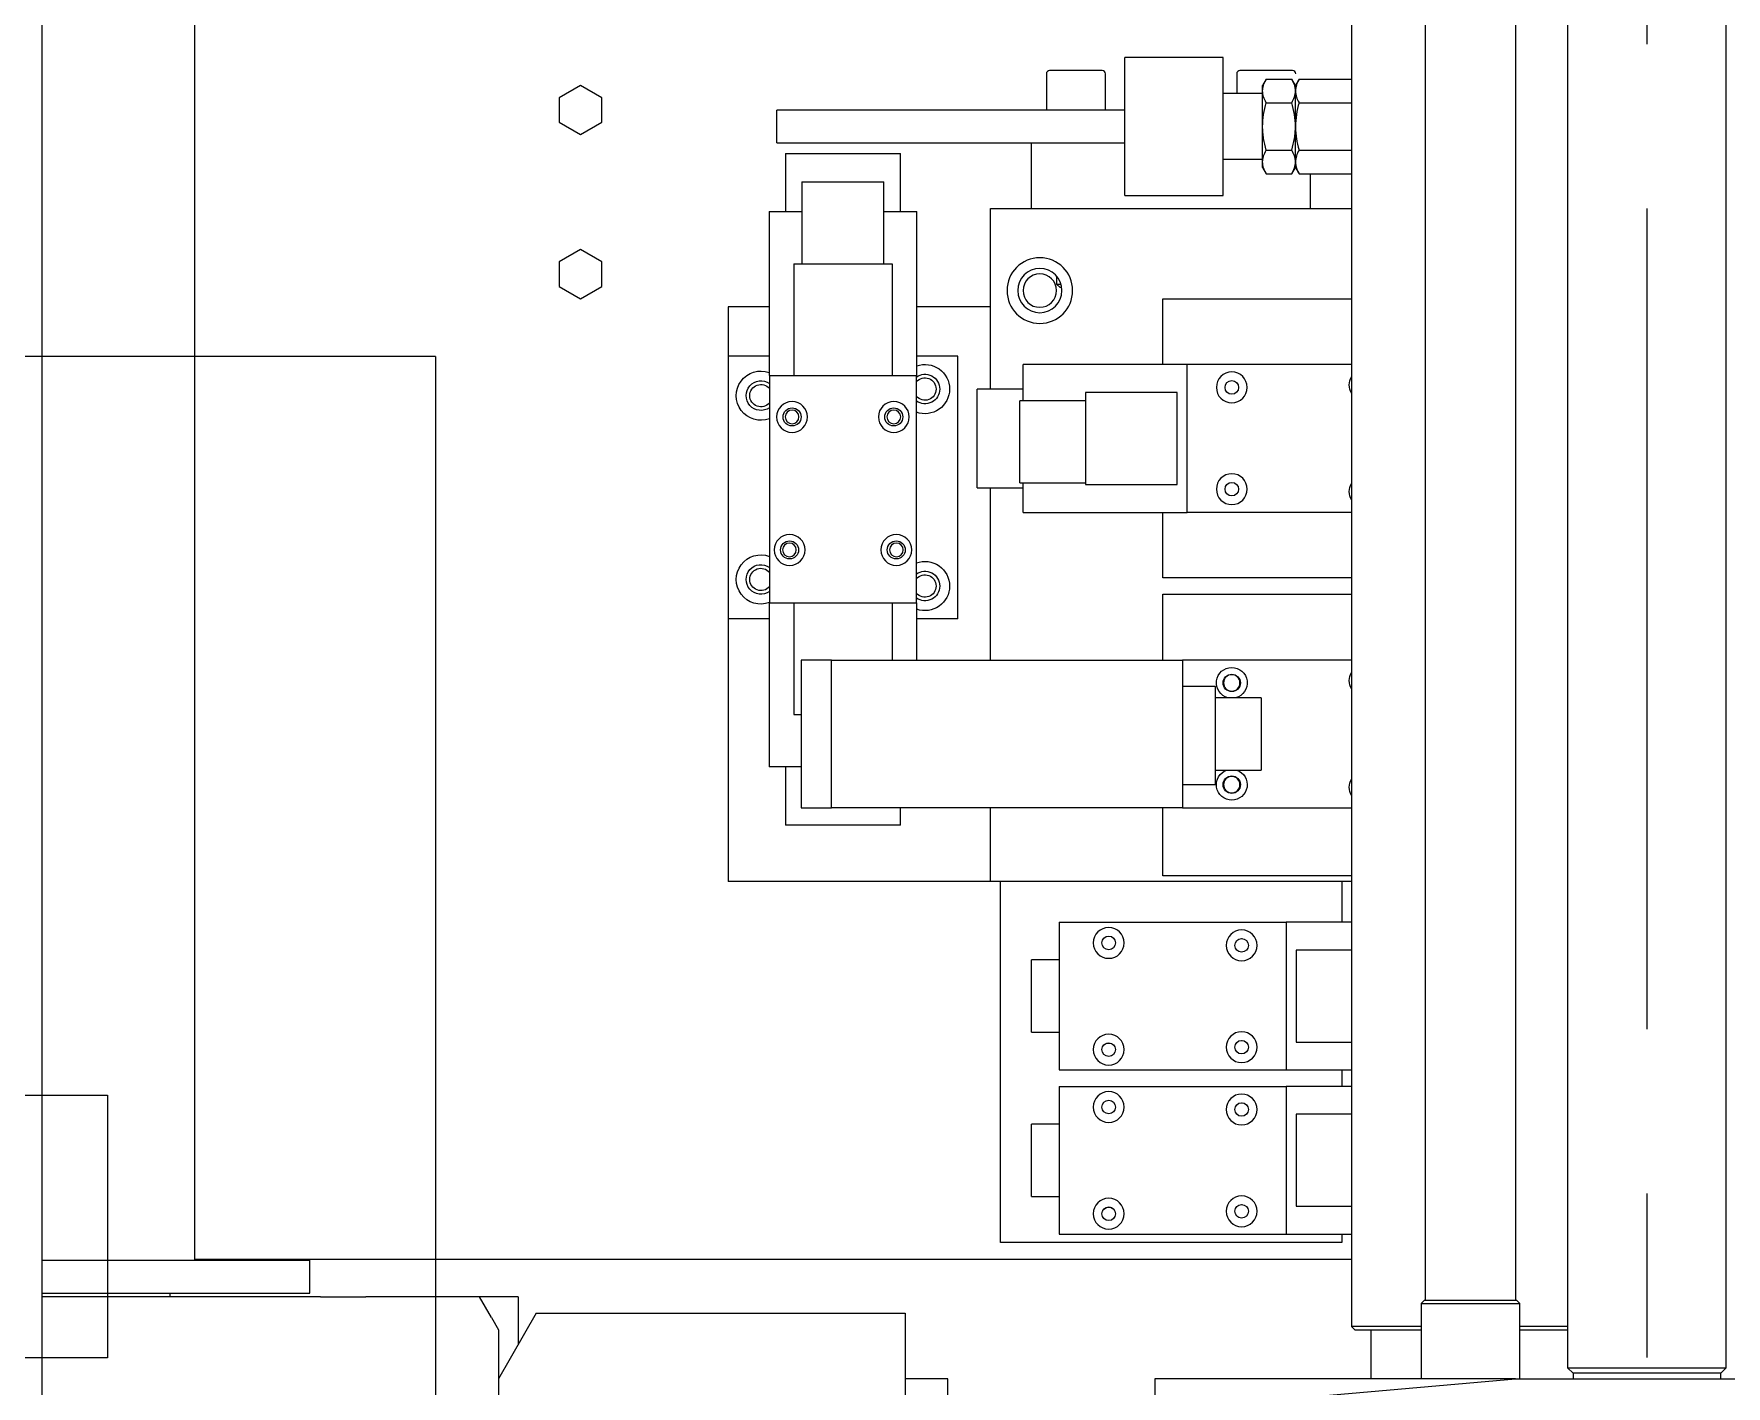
# Model space of a CAD drawing. Header units: millimetres. Extents: x 10462777 to 22643323, y 453826 to 1389191.
# Drawn here: x 11298849 to 11299365, y 600668 to 601080 of the extents above; entities that cross this region are included whole.
import ezdxf

# ---------------------------------------------------------------- set-up
doc = ezdxf.new("R2010")
doc.units = ezdxf.units.MM
doc.header["$LTSCALE"] = 200
doc.header["$MEASUREMENT"] = 0
doc.linetypes.add('CENTER', pattern=[2, 1.25, -0.25, 0.25, -0.25])
doc.linetypes.add('PHANTOM', pattern=[2.5, 1.25, -0.25, 0.25, -0.25, 0.25, -0.25])
doc.layers.add('1', color=1, linetype='CENTER')
doc.layers.add('2', color=2, linetype='CONTINUOUS')
doc.layers.add('TOP$23', color=7, linetype='CONTINUOUS', true_color=0xffffff)

msp = doc.modelspace()

# ---------------------------------------------------------------- linework, layer by layer
at = {"layer": '1', "color": 23, "linetype": 'CENTER'}
msp.add_line((11299340.78353, 601826.84018, 0), (11299340.78353, 593861.87204, 0), dxfattribs=at)
at = {"layer": '2', "color": 60, "linetype": 'Continuous'}
for p, q in [((11298851.77659, 600505.30468, 0), (11298851.77659, 601630.52425, 0)), ((11299015.77892, 601064.3349, 0), (11299009.27882, 601060.58207, 0)), ((11299022.27901, 601060.58207, 0), (11299015.77892, 601064.3349, 0)), ((11299009.27882, 601060.58207, 0), (11299009.27882, 601053.07641, 0)), ((11299022.27901, 601053.07641, 0), (11299022.27901, 601060.58207, 0)), ((11299009.27882, 601053.07641, 0), (11299015.77892, 601049.32358, 0)), ((11299015.77892, 601049.32358, 0), (11299022.27901, 601053.07641, 0)), ((11299015.77892, 601014.33419, 0), (11299009.27882, 601010.58136, 0)), ((11299022.27901, 601010.58136, 0), (11299015.77892, 601014.33419, 0)), ((11299009.27882, 601010.58136, 0), (11299009.27882, 601003.0757, 0)), ((11299022.27901, 601003.0757, 0), (11299022.27901, 601010.58136, 0)), ((11299009.27882, 601003.0757, 0), (11299015.77892, 600999.32287, 0)), ((11299015.77892, 600999.32287, 0), (11299022.27901, 601003.0757, 0)), ((11299200.68154, 600979.27814, 0), (11299150.68083, 600979.27814, 0)), ((11299150.68083, 600968.27892, 0), (11299150.68083, 600979.27814, 0)), ((11299200.68154, 600934.2775, 0), (11299200.68154, 600979.27814, 0)), ((11299250.78197, 600979.27814, 0), (11299200.68154, 600979.27814, 0)), ((11299150.68083, 600971.77804, 0), (11299136.68063, 600971.77804, 0)), ((11299136.68063, 600941.77761, 0), (11299136.68063, 600971.77804, 0)), ((11299197.6815, 600970.77802, 0), (11299169.6811, 600970.77802, 0)), ((11299169.6811, 600970.77802, 0), (11299169.6811, 600942.77762, 0)), ((11299197.6815, 600942.77762, 0), (11299197.6815, 600970.77802, 0)), ((11299169.6811, 600968.27799, 0), (11299149.68082, 600968.27799, 0)), ((11299149.68082, 600943.27763, 0), (11299149.68082, 600968.27799, 0)), ((11299136.68063, 600941.77761, 0), (11299150.68083, 600941.77761, 0)), ((11299149.68082, 600943.27763, 0), (11299169.6811, 600943.27763, 0)), ((11299150.68083, 600934.2775, 0), (11299150.68083, 600943.27701, 0)), ((11299169.6811, 600942.77762, 0), (11299197.6815, 600942.77762, 0)), ((11299150.68083, 600934.2775, 0), (11299200.68154, 600934.2775, 0)), ((11299250.78197, 600934.2775, 0), (11299200.68154, 600934.2775, 0)), ((11299161.68099, 600809.42573, 0), (11299161.68099, 600764.42509, 0)), ((11299161.68099, 600809.42573, 0), (11299230.88197, 600809.42573, 0)), ((11299250.78225, 600809.42573, 0), (11299230.88197, 600809.42573, 0)), ((11299230.88197, 600809.42573, 0), (11299230.88197, 600764.42509, 0)), ((11299233.88201, 600800.92561, 0), (11299233.88201, 600772.92521, 0)), ((11299250.782, 600800.92561, 0), (11299233.88201, 600800.92561, 0)), ((11299161.68099, 600797.92557, 0), (11299153.28087, 600797.92557, 0)), ((11299153.28087, 600775.92525, 0), (11299153.28087, 600797.92557, 0)), ((11299153.28087, 600775.92525, 0), (11299161.68099, 600775.92525, 0)), ((11299233.88201, 600772.92521, 0), (11299250.782, 600772.92521, 0)), ((11299161.68099, 600764.42509, 0), (11299230.88197, 600764.42509, 0)), ((11299230.88197, 600764.42509, 0), (11299250.78225, 600764.42509, 0)), ((11299161.68099, 600759.42502, 0), (11299161.68099, 600714.42438, 0)), ((11299161.68099, 600759.42502, 0), (11299230.88197, 600759.42502, 0)), ((11299250.78225, 600759.42502, 0), (11299230.88197, 600759.42502, 0)), ((11299230.88197, 600759.42502, 0), (11299230.88197, 600714.42438, 0)), ((11299233.88201, 600750.9249, 0), (11299233.88201, 600722.9245, 0)), ((11299250.782, 600750.9249, 0), (11299233.88201, 600750.9249, 0)), ((11299161.68099, 600747.92486, 0), (11299153.28087, 600747.92486, 0)), ((11299153.28087, 600725.92454, 0), (11299153.28087, 600747.92486, 0)), ((11299153.28087, 600725.92454, 0), (11299161.68099, 600725.92454, 0)), ((11299233.88201, 600722.9245, 0), (11299250.782, 600722.9245, 0)), ((11299161.68099, 600714.42438, 0), (11299230.88197, 600714.42438, 0)), ((11299230.88197, 600714.42438, 0), (11299250.78225, 600714.42438, 0))]:
    msp.add_line(p, q, dxfattribs=at)
at = {"layer": '2', "color": 7, "linetype": 'Continuous'}
for p, q in [((11299273.26257, 601605.0635, 0), (11299273.26257, 600694.30736, 0)), ((11299300.80297, 600694.30736, 0), (11299300.80297, 601605.0635, 0)), ((11299273.03257, 600694.30736, 0), (11299272.03256, 600693.30735, 0)), ((11299272.03256, 600693.30735, 0), (11299272.03256, 600670.3064, 0)), ((11299272.03256, 600693.30735, 0), (11299302.03298, 600693.30735, 0)), ((11299273.03257, 600694.30736, 0), (11299301.03297, 600694.30736, 0)), ((11299302.03298, 600693.30735, 0), (11299301.03297, 600694.30736, 0)), ((11299302.03298, 600670.3064, 0), (11299302.03298, 600693.30735, 0)), ((11299256.68267, 600685.30686, 0), (11299256.68267, 600670.3064, 0))]:
    msp.add_line(p, q, dxfattribs=at)
at = {"layer": '2', "color": 252, "linetype": 'Continuous'}
for p, q in [((11299250.78225, 601604.07029, 0), (11299250.78225, 600686.30725, 0)), ((11299316.63319, 601602.39873, 0), (11299316.63319, 600673.72861, 0)), ((11299364.93388, 600673.72861, 0), (11299364.93388, 601602.39873, 0)), ((11298898.27725, 600706.46535, 0), (11298898.27725, 601396.46734, 0)), ((11299174.78118, 601068.82941, 0), (11299158.78095, 601068.82941, 0)), ((11299211.6817, 601072.82947, 0), (11299181.68127, 601072.82947, 0)), ((11299181.68127, 601030.82887, 0), (11299181.68127, 601072.82947, 0)), ((11299211.6817, 601030.82887, 0), (11299211.6817, 601072.82947, 0)), ((11299232.782, 601068.82941, 0), (11299216.78177, 601068.82941, 0)), ((11299157.78093, 601067.8294, 0), (11299157.78093, 601056.82924, 0)), ((11299175.78119, 601056.82924, 0), (11299175.78119, 601067.8294, 0)), ((11299215.78176, 601067.8294, 0), (11299215.78176, 601061.82933, 0)), ((11299224.79834, 601066.26313, 0), (11299223.68187, 601064.32935, 0)), ((11299223.68187, 601062.65464, 0), (11299223.68187, 601064.32935, 0)), ((11299224.79834, 601066.26313, 0), (11299232.56554, 601066.26313, 0)), ((11299233.68201, 601064.32935, 0), (11299232.56554, 601066.26313, 0)), ((11299234.79848, 601066.26313, 0), (11299233.68201, 601064.32935, 0)), ((11299233.68201, 601062.65464, 0), (11299233.68201, 601064.32935, 0)), ((11299234.79848, 601066.26313, 0), (11299250.78196, 601066.26313, 0)), ((11299223.68187, 601061.82931, 0), (11299211.6817, 601061.82931, 0)), ((11299223.68187, 601051.82917, 0), (11299223.68187, 601062.65464, 0)), ((11299224.79834, 601059.04615, 0), (11299232.56554, 601059.04615, 0)), ((11299233.68201, 601051.82917, 0), (11299233.68201, 601062.65464, 0)), ((11299234.79848, 601059.04615, 0), (11299250.78196, 601059.04615, 0)), ((11299181.68127, 601056.82924, 0), (11299075.67977, 601056.82924, 0)), ((11299075.67977, 601046.8291, 0), (11299075.67977, 601056.82924, 0)), ((11299223.68187, 601041.0037, 0), (11299223.68187, 601051.82917, 0)), ((11299233.68201, 601041.0037, 0), (11299233.68201, 601051.82917, 0)), ((11299075.67977, 601046.8291, 0), (11299181.68127, 601046.8291, 0)), ((11299078.2798, 601043.62906, 0), (11299078.2798, 601025.9288, 0)), ((11299078.2798, 601043.62906, 0), (11299113.2803, 601043.62906, 0)), ((11299113.2803, 601025.9288, 0), (11299113.2803, 601043.62906, 0)), ((11299153.28087, 601026.82882, 0), (11299153.28087, 601046.82879, 0)), ((11299224.79834, 601044.61219, 0), (11299232.56554, 601044.61219, 0)), ((11299234.79848, 601044.61219, 0), (11299250.78196, 601044.61219, 0)), ((11299211.6817, 601041.82903, 0), (11299223.68187, 601041.82903, 0)), ((11299223.68187, 601039.32899, 0), (11299223.68187, 601041.0037, 0)), ((11299223.68187, 601039.32899, 0), (11299224.79834, 601037.39521, 0)), ((11299232.56554, 601037.39521, 0), (11299233.68201, 601039.32899, 0)), ((11299233.68201, 601039.32899, 0), (11299233.68201, 601041.0037, 0)), ((11299233.68201, 601039.32899, 0), (11299234.79848, 601037.39521, 0)), ((11299083.27988, 601034.92893, 0), (11299083.27988, 601009.92858, 0)), ((11299083.27988, 601034.92893, 0), (11299108.28023, 601034.92893, 0)), ((11299108.28023, 601009.92858, 0), (11299108.28023, 601034.92893, 0)), ((11299224.79834, 601037.39521, 0), (11299232.56554, 601037.39521, 0)), ((11299234.79848, 601037.39521, 0), (11299250.78196, 601037.39521, 0)), ((11299238.28208, 601026.82882, 0), (11299238.28208, 601037.39553, 0)), ((11299181.68127, 601030.82887, 0), (11299211.6817, 601030.82887, 0)), ((11299073.27973, 601025.9288, 0), (11299073.27973, 600975.92809, 0)), ((11299073.27973, 601025.9288, 0), (11299083.27955, 601025.9288, 0)), ((11299108.28056, 601025.9288, 0), (11299118.28037, 601025.9288, 0)), ((11299118.28037, 600975.92809, 0), (11299118.28037, 601025.9288, 0)), ((11299140.78069, 600971.77593, 0), (11299140.78069, 601026.82882, 0)), ((11299140.78069, 601026.82882, 0), (11299250.78499, 601026.82882, 0)), ((11299080.77984, 601009.92858, 0), (11299110.78027, 601009.92858, 0)), ((11299080.77984, 601009.92858, 0), (11299080.77984, 600975.92809, 0)), ((11299110.78027, 601009.92858, 0), (11299110.78027, 600975.92809, 0)), ((11299160.88098, 601006.25035, 0), (11299160.88098, 601003.82849, 0)), ((11299160.88098, 601003.82849, 0), (11299161.88099, 601002.82848, 0)), ((11299160.88098, 601003.82849, 0), (11299162.22759, 601003.82849, 0)), ((11299161.88099, 601002.82848, 0), (11299162.45664, 601002.82848, 0)), ((11299060.77956, 600996.82839, 0), (11299060.77956, 600981.8274, 0)), ((11299073.28098, 600996.82839, 0), (11299060.77956, 600996.82839, 0)), ((11299140.78069, 600996.82839, 0), (11299118.28037, 600996.82839, 0)), ((11299193.28144, 600979.27744, 0), (11299193.28144, 600999.32843, 0)), ((11299193.28144, 600999.32843, 0), (11299250.7821, 600999.32843, 0)), ((11299073.2802, 600981.82818, 0), (11299060.77956, 600981.82818, 0)), ((11299060.77956, 600981.82818, 0), (11299060.77956, 600901.82704, 0)), ((11299130.78055, 600981.82818, 0), (11299118.2799, 600981.82818, 0)), ((11299130.78055, 600901.82704, 0), (11299130.78055, 600981.82818, 0)), ((11299073.27973, 600975.92809, 0), (11299073.37973, 600975.92809, 0)), ((11299073.37973, 600975.92809, 0), (11299073.37973, 600906.72711, 0)), ((11299073.37973, 600975.92809, 0), (11299080.77984, 600975.92809, 0)), ((11299080.77984, 600975.92809, 0), (11299110.78027, 600975.92809, 0)), ((11299110.78027, 600975.92809, 0), (11299118.18037, 600975.92809, 0)), ((11299118.18037, 600906.72711, 0), (11299118.18037, 600975.92809, 0)), ((11299118.18037, 600975.92809, 0), (11299118.28037, 600975.92809, 0)), ((11299140.78069, 600889.27827, 0), (11299140.78069, 600941.77503, 0)), ((11299193.28144, 600914.32722, 0), (11299193.28144, 600934.2786, 0)), ((11299250.7821, 600914.32722, 0), (11299193.28144, 600914.32722, 0)), ((11299073.27973, 600906.72711, 0), (11299073.27973, 600856.7264, 0)), ((11299073.37973, 600906.72711, 0), (11299073.27973, 600906.72711, 0)), ((11299073.37973, 600906.72711, 0), (11299080.77984, 600906.72711, 0)), ((11299080.77984, 600906.72711, 0), (11299080.77984, 600872.72663, 0)), ((11299080.77984, 600906.72711, 0), (11299110.78027, 600906.72711, 0)), ((11299110.78027, 600906.72711, 0), (11299110.78027, 600889.27689, 0)), ((11299110.78027, 600906.72711, 0), (11299118.18037, 600906.72711, 0)), ((11299118.28037, 600906.72711, 0), (11299118.18037, 600906.72711, 0)), ((11299118.28037, 600889.27608, 0), (11299118.28037, 600906.72711, 0)), ((11299060.77956, 600901.82939, 0), (11299060.77956, 600821.82591, 0)), ((11299073.2802, 600901.82704, 0), (11299060.77956, 600901.82704, 0)), ((11299130.78055, 600901.82704, 0), (11299118.2799, 600901.82704, 0)), ((11299080.77984, 600872.72663, 0), (11299083.08003, 600872.72663, 0)), ((11299083.28138, 600856.7264, 0), (11299073.27973, 600856.7264, 0)), ((11299078.2798, 600856.7264, 0), (11299078.2798, 600839.02615, 0)), ((11299113.2803, 600839.02615, 0), (11299113.2803, 600844.27649, 0)), ((11299140.78069, 600821.82591, 0), (11299140.78069, 600844.27693, 0)), ((11299113.2803, 600839.02615, 0), (11299078.2798, 600839.02615, 0)), ((11299140.78069, 600821.82591, 0), (11299060.77956, 600821.82591, 0)), ((11299250.78499, 600821.82591, 0), (11299140.78069, 600821.82591, 0)), ((11299143.78073, 600711.82434, 0), (11299143.78073, 600821.82591, 0)), ((11299247.78221, 600821.82591, 0), (11299247.78221, 600809.42495, 0)), ((11299217.22653, 600804.42493, 0), (11299217.28178, 600804.42566, 0)), ((11299217.28178, 600804.42566, 0), (11299217.42022, 600804.42109, 0)), ((11299217.22653, 600773.42449, 0), (11299217.28178, 600773.42522, 0)), ((11299217.28178, 600773.42522, 0), (11299217.42022, 600773.42065, 0)), ((11299247.78221, 600764.42571, 0), (11299247.78221, 600759.4258, 0)), ((11299217.22653, 600754.42422, 0), (11299217.28178, 600754.42495, 0)), ((11299217.28178, 600754.42495, 0), (11299217.42022, 600754.42038, 0)), ((11299217.22653, 600723.42378, 0), (11299217.28178, 600723.42451, 0)), ((11299217.28178, 600723.42451, 0), (11299217.42022, 600723.41994, 0)), ((11299247.78221, 600714.42485, 0), (11299247.78221, 600711.82434, 0)), ((11299247.78221, 600711.82434, 0), (11299143.78073, 600711.82434, 0)), ((11298851.7693, 600706.45754, 0), (11298933.27651, 600706.45754, 0)), ((11298898.28354, 600706.82427, 0), (11299250.79038, 600706.82427, 0)), ((11298933.27774, 600696.45739, 0), (11298933.27774, 600706.45754, 0)), ((11298851.7693, 600696.45739, 0), (11298933.27651, 600696.45739, 0)), ((11298936.54019, 600695.30738, 0), (11298851.77711, 600695.30738, 0)), ((11298890.72464, 600695.30169, 0), (11298890.72464, 600696.42861, 0)), ((11298936.54019, 600695.30738, 0), (11298950.39679, 600695.30738, 0)), ((11298985.00498, 600695.30738, 0), (11298950.39679, 600695.30738, 0)), ((11298994.63502, 600695.30738, 0), (11298985.00491, 600695.30738, 0)), ((11298988.63494, 600689.0201, 0), (11298985.00498, 600695.30738, 0)), ((11298996.77865, 600695.30738, 0), (11298994.63502, 600695.30738, 0)), ((11298996.77865, 600695.30738, 0), (11298996.77865, 600680.69842, 0)), ((11298988.63494, 600689.0201, 0), (11298990.77856, 600685.30724, 0)), ((11299002.32573, 600690.30731, 0), (11298990.77856, 600670.30702, 0)), ((11299002.32573, 600690.30731, 0), (11299114.78032, 600690.30731, 0)), ((11299114.78032, 600690.30731, 0), (11299114.78032, 600550.30532, 0)), ((11298990.77856, 600685.30724, 0), (11298990.77856, 600560.30546, 0)), ((11299250.78225, 600686.30725, 0), (11299251.78227, 600685.30724, 0)), ((11299252.14958, 600686.30725, 0), (11299250.78225, 600686.30725, 0)), ((11299251.78227, 600685.30724, 0), (11299253.1344, 600685.30724, 0)), ((11299272.03014, 600686.30725, 0), (11299252.14958, 600686.30725, 0)), ((11299253.1344, 600685.30724, 0), (11299272.03886, 600685.30724, 0)), ((11299316.62391, 600686.30725, 0), (11299302.0299, 600686.30725, 0)), ((11299302.04304, 600685.30724, 0), (11299316.63994, 600685.30724, 0)), ((11299316.63319, 600673.72861, 0), (11299318.30196, 600672.05983, 0)), ((11299316.63319, 600673.72861, 0), (11299364.93388, 600673.72861, 0)), ((11299318.30196, 600672.05983, 0), (11299318.30196, 600670.30683, 0)), ((11299363.2651, 600672.05983, 0), (11299318.30196, 600672.05983, 0)), ((11299363.2651, 600672.05983, 0), (11299364.93388, 600673.72861, 0)), ((11299363.2651, 600670.30683, 0), (11299363.2651, 600672.05983, 0)), ((11299127.78051, 600670.30702, 0), (11299114.78032, 600670.30702, 0)), ((11299127.78051, 600576.41482, 0), (11299127.78051, 600670.30702, 0)), ((11299300.78297, 600670.30702, 0), (11299190.7814, 600670.30702, 0)), ((11299190.7814, 600660.68313, 0), (11299300.78297, 600670.30702, 0)), ((11299190.7814, 600670.30702, 0), (11299190.7814, 600660.68313, 0)), ((11299300.78297, 600670.30702, 0), (11299380.7841, 600670.30702, 0))]:
    msp.add_line(p, q, dxfattribs=at)
at = {"layer": '2', "color": 2, "linetype": 'Continuous'}
for p, q in [((11299193.28144, 600889.27648, 0), (11299193.28144, 600909.32715, 0)), ((11299193.28144, 600909.32715, 0), (11299250.7821, 600909.32715, 0)), ((11299092.28213, 600889.27686, 0), (11299083.07987, 600889.27686, 0)), ((11299083.07987, 600889.27686, 0), (11299083.07987, 600844.27622, 0)), ((11299092.28, 600844.27622, 0), (11299092.28, 600889.27686, 0)), ((11299092.28, 600889.27686, 0), (11299199.28152, 600889.27686, 0)), ((11299250.78085, 600889.27686, 0), (11299199.28005, 600889.27686, 0)), ((11299199.28152, 600889.27686, 0), (11299199.28152, 600844.27622, 0)), ((11299209.28167, 600881.27675, 0), (11299199.28152, 600881.27675, 0)), ((11299209.28167, 600851.27632, 0), (11299209.28167, 600881.27675, 0)), ((11299223.28186, 600877.7767, 0), (11299209.28167, 600877.7767, 0)), ((11299223.28186, 600877.7767, 0), (11299223.28186, 600855.77639, 0)), ((11299209.28167, 600855.77639, 0), (11299223.28186, 600855.77639, 0)), ((11299209.28167, 600851.27632, 0), (11299199.28152, 600851.27632, 0)), ((11299083.07987, 600844.27622, 0), (11299092.28213, 600844.27622, 0)), ((11299199.28152, 600844.27622, 0), (11299092.28, 600844.27622, 0)), ((11299193.28144, 600823.52593, 0), (11299193.28144, 600844.27642, 0)), ((11299199.28005, 600844.27622, 0), (11299250.78085, 600844.27622, 0)), ((11299250.7821, 600823.52593, 0), (11299193.28144, 600823.52593, 0))]:
    msp.add_line(p, q, dxfattribs=at)
at = {"layer": '2', "color": 252, "linetype": 'Continuous', "extrusion": (0, 0, -1)}
for centre, radius in [((-11299155.78091, 601001.82846, 0), 10.00014), ((-11299155.78091, 601001.82846, 0), 6.7501), ((-11299155.78091, 601001.82846, 0), 5.10007), ((-11299080.27983, 600963.32792, 0), 4.70007), ((-11299111.28027, 600963.32792, 0), 4.70007), ((-11299080.27983, 600963.32792, 0), 2.10003), ((-11299111.28027, 600963.32792, 0), 2.10003), ((-11299079.52982, 600922.82734, 0), 4.70007), ((-11299079.47982, 600922.82734, 0), 2.10003), ((-11299112.03028, 600922.82734, 0), 4.70007), ((-11299112.08028, 600922.82734, 0), 2.10003)]:
    msp.add_circle(centre, radius, dxfattribs=at)
at = {"layer": '2', "color": 60, "linetype": 'Continuous', "extrusion": (0, 0, -1)}
for centre in [(-11299214.28174, 600972.32804, 0), (-11299214.28174, 600941.3276, 0), (-11299176.7812, 600803.12564, 0), (-11299217.28178, 600802.37563, 0), (-11299176.7812, 600770.62518, 0), (-11299217.28178, 600771.37519, 0), (-11299176.7812, 600753.12493, 0), (-11299217.28178, 600752.37492, 0), (-11299176.7812, 600720.62447, 0), (-11299217.28178, 600721.37448, 0)]:
    msp.add_circle(centre, 4.70007, dxfattribs=at)
at = {"layer": '2', "color": 60, "linetype": 'Continuous'}
for centre in [(11299214.28174, 600972.32804, 0), (11299214.28174, 600941.3276, 0), (11299176.7812, 600803.12564, 0), (11299217.28178, 600802.37563, 0), (11299176.7812, 600770.62518, 0), (11299217.28178, 600771.37519, 0), (11299176.7812, 600753.12493, 0), (11299217.28178, 600752.37492, 0), (11299217.28178, 600721.37448, 0), (11299176.7812, 600720.62447, 0)]:
    msp.add_circle(centre, 2.06702, dxfattribs=at)
at = {"layer": '2', "color": 252, "linetype": 'Continuous'}
for centre in [(11299080.27983, 600963.32792, 0), (11299111.28027, 600963.32792, 0), (11299079.52982, 600922.82734, 0), (11299112.03028, 600922.82734, 0)]:
    msp.add_circle(centre, 2.75004, dxfattribs=at)
at = {"layer": '2', "color": 2, "linetype": 'Continuous'}
for centre in [(11299214.28174, 600882.32676, 0), (11299214.28174, 600851.32632, 0)]:
    msp.add_circle(centre, 2.65004, dxfattribs=at)
at = {"layer": '2', "color": 2, "linetype": 'Continuous', "extrusion": (0, 0, -1)}
for centre in [(-11299214.28174, 600882.32676, 0), (-11299214.28174, 600851.32632, 0)]:
    msp.add_circle(centre, 2.50004, dxfattribs=at)
at = {"layer": '2', "color": 252, "linetype": 'Continuous'}
for centre, start, end in [((11299158.78095, 601067.8294, 0), 90, 180), ((11299174.78118, 601067.8294, 0), 0, 90), ((11299216.78177, 601067.8294, 0), 90, 180), ((11299232.782, 601067.8294, 0), 0, 90)]:
    msp.add_arc(centre, 1.00001, start, end, dxfattribs=at)
at = {"layer": '2', "color": 252, "linetype": 'Continuous', "extrusion": (0, 0, -1)}
for centre, radius, start, end in [((-11299070.7797, 600969.82801, 0), 7.50011, 249.7218193, 109.4737084), ((-11299120.78041, 600971.82804, 0), 4.50006, 54.7031066, 180), ((-11299120.78041, 600971.82804, 0), 7.50011, 70.5262146, 180), ((-11299070.7797, 600969.82801, 0), 4.50006, 234.7087973, 125.2968546), ((-11299070.7797, 600969.82801, 0), 3.40005, 220.1232239, 139.8825062), ((-11299120.78041, 600971.82804, 0), 3.40005, 40.1175783, 180), ((-11299120.78041, 600971.82804, 0), 3.40005, 180, 319.8768604), ((-11299120.78041, 600971.82804, 0), 4.50006, 180, 305.291164), ((-11299120.78041, 600971.82804, 0), 7.50011, 180, 290.2781035), ((-11299070.7797, 600913.82721, 0), 7.50011, 249.7218193, 110.2836414), ((-11299120.78041, 600911.82718, 0), 7.50011, 69.7162814, 180), ((-11299070.7797, 600913.82721, 0), 4.50006, 234.7087973, 125.2968546), ((-11299070.7797, 600913.82721, 0), 3.40005, 220.1232239, 139.8825062), ((-11299120.78041, 600911.82718, 0), 4.50006, 54.7031066, 180), ((-11299120.78041, 600911.82718, 0), 3.40005, 40.1175783, 180), ((-11299120.78041, 600911.82718, 0), 3.40005, 180, 319.8768604), ((-11299120.78041, 600911.82718, 0), 4.50006, 180, 305.291164), ((-11299120.78041, 600911.82718, 0), 7.50011, 180, 289.4681704), ((-11299176.7812, 600770.52518, 0), 2.10003, 31.9331831, 90), ((-11299176.7812, 600770.52518, 0), 2.10003, 90, 135.8100219), ((-11299176.7812, 600720.52447, 0), 2.10003, 31.9331831, 90), ((-11299176.7812, 600720.52447, 0), 2.10003, 90, 135.8100219)]:
    msp.add_arc(centre, radius, start, end, dxfattribs=at)
at = {"layer": '2', "color": 60, "linetype": 'Continuous', "extrusion": (0, 0, -1)}
for centre in [(-11299254.78231, 600973.07805, 0), (-11299254.78231, 600940.57759, 0)]:
    msp.add_arc(centre, 4.70007, 328.3256798, 31.6687241, dxfattribs=at)
at = {"layer": '2', "color": 2, "linetype": 'Continuous', "extrusion": (0, 0, -1)}
for centre, start, end in [((-11299214.28174, 600882.32676, 0), 284.512539, 90), ((-11299214.28174, 600882.32676, 0), 90, 255.487461), ((-11299254.78231, 600883.02677, 0), 328.3257073, 31.6687516), ((-11299214.28174, 600851.32632, 0), 108.7762042, 71.2236855), ((-11299254.78231, 600850.52631, 0), 328.3257073, 31.6687516)]:
    msp.add_arc(centre, 4.70007, start, end, dxfattribs=at)
at = {"layer": '2', "color": 252, "linetype": 'Continuous'}
for points, knots in [([(11299223.68187, 601062.65464, 0), (11299223.68187, 601062.96088, 0), (11299223.70826, 601063.2685, 0), (11299223.81038, 601063.87702, 0), (11299223.88602, 601064.17925, 0), (11299224.17774, 601065.08057, 0), (11299224.45838, 601065.67431, 0), (11299224.79834, 601066.26313, 0)], [0, 0, 0, 0, 0.25, 0.25, 0.5, 0.5, 1, 1, 1, 1]), ([(11299233.68201, 601062.65464, 0), (11299233.68201, 601062.96088, 0), (11299233.65562, 601063.2685, 0), (11299233.5535, 601063.87702, 0), (11299233.47786, 601064.17925, 0), (11299233.18614, 601065.08057, 0), (11299232.9055, 601065.67431, 0), (11299232.56554, 601066.26313, 0)], [0, 0, 0, 0, 0.25, 0.25, 0.5, 0.5, 1, 1, 1, 1]), ([(11299234.79848, 601066.26313, 0), (11299234.45767, 601065.67283, 0), (11299234.17689, 601065.07822, 0), (11299233.78842, 601063.87656, 0), (11299233.68201, 601063.26942, 0), (11299233.68201, 601062.65464, 0)], [0, 0, 0, 0, 0.5, 0.5, 1, 1, 1, 1]), ([(11299224.79834, 601059.04615, 0), (11299224.45753, 601059.63645, 0), (11299224.17675, 601060.23107, 0), (11299223.78828, 601061.43273, 0), (11299223.68187, 601062.03986, 0), (11299223.68187, 601062.65464, 0)], [0, 0, 0, 0, 0.5, 0.5, 1, 1, 1, 1]), ([(11299223.68187, 601051.82917, 0), (11299223.68187, 601053.04958, 0), (11299223.78683, 601054.26123, 0), (11299224.17522, 601056.66966, 0), (11299224.45925, 601057.87152, 0), (11299224.79834, 601059.04615, 0)], [0, 0, 0, 0, 0.5, 0.5, 1, 1, 1, 1]), ([(11299232.56554, 601059.04615, 0), (11299232.90635, 601059.63645, 0), (11299233.18713, 601060.23107, 0), (11299233.57561, 601061.43273, 0), (11299233.68201, 601062.03986, 0), (11299233.68201, 601062.65464, 0)], [0, 0, 0, 0, 0.5, 0.5, 1, 1, 1, 1]), ([(11299233.68201, 601051.82917, 0), (11299233.68201, 601053.04958, 0), (11299233.57705, 601054.26123, 0), (11299233.18866, 601056.66966, 0), (11299232.90463, 601057.87152, 0), (11299232.56554, 601059.04615, 0)], [0, 0, 0, 0, 0.5, 0.5, 1, 1, 1, 1]), ([(11299233.68201, 601062.65464, 0), (11299233.68201, 601062.3484, 0), (11299233.7084, 601062.04079, 0), (11299233.81052, 601061.43226, 0), (11299233.88616, 601061.13004, 0), (11299234.17788, 601060.22872, 0), (11299234.45852, 601059.63498, 0), (11299234.79848, 601059.04615, 0)], [0, 0, 0, 0, 0.25, 0.25, 0.5, 0.5, 1, 1, 1, 1]), ([(11299234.79848, 601059.04615, 0), (11299234.4594, 601057.87152, 0), (11299234.17537, 601056.66966, 0), (11299233.78697, 601054.26123, 0), (11299233.68201, 601053.04958, 0), (11299233.68201, 601051.82917, 0)], [0, 0, 0, 0, 0.5, 0.5, 1, 1, 1, 1]), ([(11299224.79834, 601044.61219, 0), (11299224.46142, 601045.77933, 0), (11299224.18095, 601046.96144, 0), (11299223.88758, 601048.76835, 0), (11299223.81112, 601049.37631, 0), (11299223.70787, 601050.60539, 0), (11299223.68187, 601051.21855, 0), (11299223.68187, 601051.82917, 0)], [0, 0, 0, 0, 0.5, 0.5, 0.75, 0.75, 1, 1, 1, 1]), ([(11299232.56554, 601044.61219, 0), (11299232.90247, 601045.77933, 0), (11299233.18293, 601046.96144, 0), (11299233.4763, 601048.76835, 0), (11299233.55276, 601049.37631, 0), (11299233.65601, 601050.60539, 0), (11299233.68201, 601051.21855, 0), (11299233.68201, 601051.82917, 0)], [0, 0, 0, 0, 0.5, 0.5, 0.75, 0.75, 1, 1, 1, 1]), ([(11299233.68201, 601051.82917, 0), (11299233.68201, 601051.21855, 0), (11299233.70801, 601050.60539, 0), (11299233.81126, 601049.37631, 0), (11299233.88772, 601048.76835, 0), (11299234.1811, 601046.96144, 0), (11299234.46156, 601045.77933, 0), (11299234.79848, 601044.61219, 0)], [0, 0, 0, 0, 0.25, 0.25, 0.5, 0.5, 1, 1, 1, 1]), ([(11299223.68187, 601041.0037, 0), (11299223.68187, 601041.30994, 0), (11299223.70826, 601041.61756, 0), (11299223.81038, 601042.22608, 0), (11299223.88602, 601042.52831, 0), (11299224.17774, 601043.42962, 0), (11299224.45838, 601044.02336, 0), (11299224.79834, 601044.61219, 0)], [0, 0, 0, 0, 0.25, 0.25, 0.5, 0.5, 1, 1, 1, 1]), ([(11299233.68201, 601041.0037, 0), (11299233.68201, 601041.30994, 0), (11299233.65562, 601041.61756, 0), (11299233.5535, 601042.22608, 0), (11299233.47786, 601042.52831, 0), (11299233.18614, 601043.42962, 0), (11299232.9055, 601044.02336, 0), (11299232.56554, 601044.61219, 0)], [0, 0, 0, 0, 0.25, 0.25, 0.5, 0.5, 1, 1, 1, 1]), ([(11299234.79848, 601044.61219, 0), (11299234.45767, 601044.02189, 0), (11299234.17689, 601043.42728, 0), (11299233.78842, 601042.22562, 0), (11299233.68201, 601041.61848, 0), (11299233.68201, 601041.0037, 0)], [0, 0, 0, 0, 0.5, 0.5, 1, 1, 1, 1]), ([(11299224.79834, 601037.39521, 0), (11299224.45753, 601037.98551, 0), (11299224.17675, 601038.58013, 0), (11299223.78828, 601039.78178, 0), (11299223.68187, 601040.38892, 0), (11299223.68187, 601041.0037, 0)], [0, 0, 0, 0, 0.5, 0.5, 1, 1, 1, 1]), ([(11299232.56554, 601037.39521, 0), (11299232.90635, 601037.98551, 0), (11299233.18713, 601038.58013, 0), (11299233.57561, 601039.78178, 0), (11299233.68201, 601040.38892, 0), (11299233.68201, 601041.0037, 0)], [0, 0, 0, 0, 0.5, 0.5, 1, 1, 1, 1]), ([(11299233.68201, 601041.0037, 0), (11299233.68201, 601040.69746, 0), (11299233.7084, 601040.38985, 0), (11299233.81052, 601039.78132, 0), (11299233.88616, 601039.47909, 0), (11299234.17788, 601038.57778, 0), (11299234.45852, 601037.98404, 0), (11299234.79848, 601037.39521, 0)], [0, 0, 0, 0, 0.25, 0.25, 0.5, 0.5, 1, 1, 1, 1])]:
    msp.add_open_spline(points, degree=3, knots=knots, dxfattribs=at)
at = {"layer": 'TOP$23', "linetype": 'Continuous'}
for q in [(11298671.66913, 600981.71124), (11298971.66913, 598196.71124)]:
    msp.add_line((11298971.66913, 600981.71124), q, dxfattribs=at)
at = {"layer": 'TOP$23', "linetype": 'PHANTOM'}
for p, q in [((11298731.66913, 600756.71124), (11298871.66913, 600756.71124)), ((11298871.66913, 600756.71124), (11298871.66913, 600676.71124)), ((11298871.66913, 600676.71124), (11298731.66913, 600676.71124))]:
    msp.add_line(p, q, dxfattribs=at)

doc.saveas('drawing.dxf')
